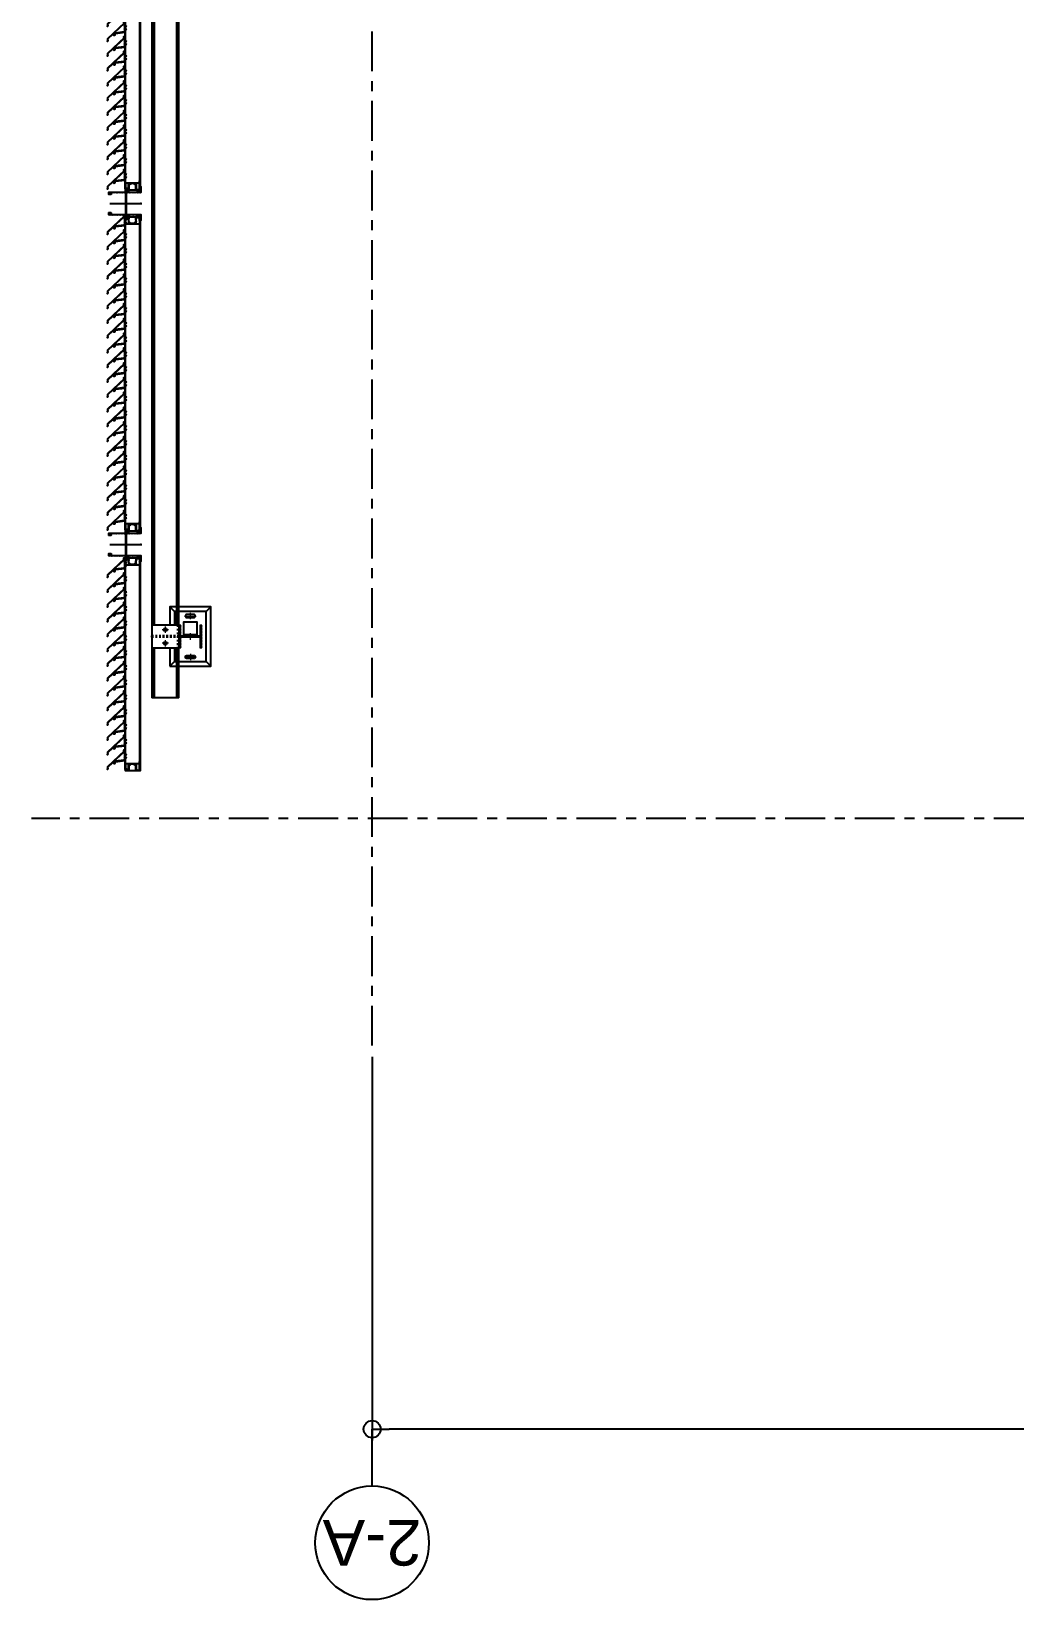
# Model space of a CAD drawing. Header units: millimetres. Extents: x -4391136 to -1798569, y -886572 to -291056.
# Drawn here: x -2376731 to -2372402, y -374100 to -367200 of the extents above; entities that cross this region are included whole.
import ezdxf
from ezdxf.enums import TextEntityAlignment as Align

# ---------------------------------------------------------------- set-up
doc = ezdxf.new("R2010")
doc.units = ezdxf.units.MM
doc.set_wipeout_variables(frame=1)
for name, pattern in [('CENTER', [50.8, 31.75, -6.35, 6.35, -6.35]), ('TA_GL_000.70000', [1.925, 0.7, -0.175, 0.175, -0.175, 0.7]), ('XKITLINE00', [0]), ('XKITLINE02', [4, 2, -2])]:
    doc.linetypes.add(name, pattern=pattern)
for name, color, linetype in [('000 - 0_SYM_DWG_GRID-BUBBLE_MAIN_COLOR_1', 7, 'Continuous'), ('000 - 0_SYM_DWG_GRIDLINE_MAIN_COLOR_251', 7, 'Continuous'), ('000 - GRID', 7, 'CENTER'), ('000 - STRUCTURE_STEEL_ACCESORIES_HATCH_', 7, 'Continuous'), ('000 - STRUCTURE_STEEL_ACCESORIES_HIDDEN_', 7, 'Continuous'), ('000 - STRUCTURE_STEEL_ACCESORIES_MAIN_COLOR_1', 7, 'Continuous'), ('000 - STRUCTURE_STEEL_FRAMING_CUT_COLOR_4', 7, 'Continuous'), ('000 - STRUCTURE_STEEL_FRAMING_HIDDEN_', 7, 'Continuous'), ('000 - STRUCTURE_STEEL_FRAMING_SUB_COLOR_2', 7, 'Continuous'), ('000 - STRUCTURE_STEEL_FRAMING_WIPEOUT_', 7, 'Continuous'), ('010 - ASPG_ACCESSORIES_MAIN_COLOR_1', 7, 'Continuous'), ('010 - ASPG_EXTR_MAIN_COLOR_2', 7, 'Continuous'), ('010 - ASPG_FRAMING_CUT_COLOR_4', 7, 'Continuous'), ('010 - ASPG_FRAMING_HATCH_', 7, 'Continuous'), ('010 - ASPG_FRAMING_MAIN_COLOR_1', 7, 'Continuous'), ('010 - ASPG_FRAMING_MAIN_COLOR_2', 7, 'Continuous'), ('010 - ASPG_FRAMING_SUB_COLOR_2', 7, 'Continuous'), ('010 - ASPG_FRAMING_WIPEOUT_', 7, 'Continuous'), ('_PP-Dim', 7, 'Continuous'), ('BOLT & SCREW', 7, 'Continuous'), ('Center Line', 7, 'CENTER')]:
    doc.layers.add(name, color=color, linetype=linetype)
for name, color, linetype, plot in [('000 - STRUCTURE_STEEL_FRAMING_DEF_SUB', 7, 'Continuous', False), ('010 - ASPG_EXTR_DEF_SUB', 7, 'Continuous', False), ('010 - ASPG_FASTERN_DEF_SUB', 7, 'Continuous', False), ('010 - ASPG_FRAMING_DEF_SUB', 7, 'Continuous', False)]:
    doc.layers.add(name, color=color, linetype=linetype, plot=plot)
doc.layers.add('12-GRID', color=7, linetype='CENTER', lineweight=13)
doc.layers.add('SCREW', color=7, linetype='Continuous', lineweight=5)
doc.styles.add('Arial', font='arial.ttf', dxfattribs={"height": 1500})
doc.styles.add('FAMELINE_FOR_CKST', font='arial.ttf')
doc.styles.add('TA', font='', dxfattribs={"height": 4.5})
doc.styles.get('TA').set_extended_font_data('Cordia New')
doc.dimstyles.new('FAMELINE-CKST_C-C', dxfattribs={"dimtxt": 0.3, "dimasz": 0.15, "dimexe": 0.1, "dimexo": 0.1, "dimgap": 0.05, "dimtad": 1, "dimzin": 0, "dimdsep": 46, "dimtxsty": 'FAMELINE_FOR_CKST', "dimblk": 'ORIGIN', "dimblk1": 'ORIGIN', "dimblk2": 'ORIGIN', "dimsah": 1, "dimcen": 0.1, "dimdle": 0.1, "dimclrd": 7, "dimclre": 7, "dimclrt": 7, "dimadec": 0, "dimazin": 0, "dimtfac": 1, "dimtix": 1, "dimtmove": 2, "dimatfit": 3, "dimfxl": 1, "dimtolj": 1, "dimtzin": 0, "dimlwd": -1, "dimlwe": -1, "dimarcsym": 0})
pattern_1 = [(270, (1257419.24324, -520041.6224), (0.65495992507, -1.1344238721), [0.7562825814, -1.5125651628]), (30, (1257419.24324, -520041.6224), (0.65495992936, 1.1344238696), [0.7562825814, -1.5125651628]), (330, (1257419.24324, -520041.6224), (1.30991985442, -2.48e-09), [-1.5125651628, 0.7562825814])]
pattern_2 = [(315, (1257419.4929, -520021.6224), (1.3369313545, 1.3369313545), []), (45, (1257419.4929, -520021.6224), (-1.3369313545, 1.3369313545), [])]
pattern_3 = [(270, (1257419.4425, -520043.9224), (0.65495992507, -1.1344238721), [0.7562825814, -1.5125651628]), (30, (1257419.4425, -520043.9224), (0.65495992936, 1.1344238696), [0.7562825814, -1.5125651628]), (330, (1257419.4425, -520043.9224), (1.30991985442, -2.48e-09), [-1.5125651628, 0.7562825814])]
pattern_4 = [(315, (1257419.1929, -520023.9224), (1.3369313545, 1.3369313545), []), (45, (1257419.1929, -520023.9224), (-1.3369313545, 1.3369313545), [])]

# ---------------------------------------------------------------- blocks, each defined once
blk = doc.blocks.new('*U1277')
at = {"layer": '000 - 0_SYM_DWG_GRIDLINE_MAIN_COLOR_251', "color": 7, "linetype": 'ByBlock', "ltscale": 5}
blk.add_line((30, 0), (-560.5, 0), dxfattribs=at)
at = {"layer": '000 - 0_SYM_DWG_GRIDLINE_MAIN_COLOR_251', "color": 7}
blk.add_point((-530.5, 0), dxfattribs=at)
at = {"color": 7, "style": 'TA', "flags": 1}
blk.add_attdef('LOCATION', (6, -6), '', height=4.5, rotation=270, dxfattribs=at)
at = {"layer": '000 - 0_SYM_DWG_GRID-BUBBLE_MAIN_COLOR_1', "color": 7, "style": 'Arial'}
blk.add_attdef('GRID-HEAD', text='', height=4, rotation=180, dxfattribs=at).set_placement((73.75, 0), align=Align.MIDDLE_CENTER)
blk = doc.blocks.new('*U1273')
at = {"layer": '000 - 0_SYM_DWG_GRID-BUBBLE_MAIN_COLOR_1', "color": 7}
blk.add_line((58.75, 0), (53.75, 0), dxfattribs=at)
blk.add_circle((63.75, 0), 5, dxfattribs=at)
at = {"layer": '000 - 0_SYM_DWG_GRIDLINE_MAIN_COLOR_251', "color": 7, "linetype": 'ByBlock', "ltscale": 5}
blk.add_line((20, 0), (-232, 0), dxfattribs=at)
at = {"layer": '000 - 0_SYM_DWG_GRIDLINE_MAIN_COLOR_251', "color": 7}
blk.add_point((0, 0), dxfattribs=at)
at = {"color": 7, "style": 'TA', "flags": 1}
blk.add_attdef('LOCATION', (6, -6), '', height=4.5, rotation=270, dxfattribs=at)
at = {"layer": '000 - 0_SYM_DWG_GRID-BUBBLE_MAIN_COLOR_1', "color": 7, "style": 'Arial'}
blk.add_attdef('GRID-HEAD', text='', height=4, rotation=270, dxfattribs=at).set_placement((63.75, 0), align=Align.MIDDLE_CENTER)
blk = doc.blocks.new('_Origin')
at = {"color": 7, "linetype": 'ByBlock', "lineweight": -2}
blk.add_line((0, 0), (-1, 0), dxfattribs=at)
blk.add_circle((0, 0), 0.5, dxfattribs=at)
blk = doc.blocks.new('*D1280')
at = {"layer": '_PP-Dim', "color": 7, "transparency": 16777216}
for p, q in [((-26525, 1050), (-26525, 2737.5)), ((0, 1050), (0, 2737.5)), ((-26450, 2687.5), (-75, 2687.5))]:
    blk.add_line(p, q, dxfattribs=at)
at = {"layer": 'Defpoints', "color": 7, "transparency": 16777216}
for p in [(0, 2687.5), (-26525, 1000), (0, 1000)]:
    blk.add_point(p, dxfattribs=at)
at = {"layer": '_PP-Dim', "color": 7, "transparency": 16777216, "xscale": 75, "yscale": 75, "zscale": 75, "rotation": 180}
blk.add_blockref('_Origin', (-26525, 2687.5), dxfattribs=at)
at = {"layer": '_PP-Dim', "color": 7, "transparency": 16777216, "xscale": 75, "yscale": 75, "zscale": 75}
blk.add_blockref('_Origin', (0, 2687.5), dxfattribs=at)
at = {"layer": '_PP-Dim', "color": 7, "transparency": 16777216, "insert": (-13262.5, 2789.1), "char_height": 150, "attachment_point": 5, "style": 'FAMELINE_FOR_CKST'}
blk.add_mtext('\\A1;26525', dxfattribs=at)
blk = doc.blocks.new('*U3395')
at = {"layer": '12-GRID', "color": 7, "linetype": 'CENTER'}
for p, q in [((0, -6.2), (0, 2.2)), ((-4.2, -2), (4.2, -2))]:
    blk.add_line(p, q, dxfattribs=at)
at = {"layer": 'BOLT & SCREW', "color": 7}
for p, q in [((-0.6, -1.8), (-1.8, -1.6)), ((-0.6, -2.2), (-1.8, -2.4)), ((-0.5, -1.8), (-0.9, -1.6)), ((-0.5, -2.2), (-0.9, -2.4)), ((-0.2, -1.4), (-0.4, -0.2)), ((-0.2, -1.5), (-0.4, -1.1)), ((-0.2, -2.5), (-0.4, -2.9)), ((-0.2, -2.6), (-0.4, -3.8)), ((0.2, -1.4), (0.4, -0.2)), ((0.2, -1.5), (0.4, -1.1)), ((0.4, -2.9), (0.2, -2.5)), ((0.2, -2.6), (0.4, -3.8)), ((0.5, -1.8), (0.9, -1.6)), ((0.5, -2.2), (0.9, -2.4)), ((0.6, -1.8), (1.8, -1.6)), ((0.6, -2.2), (1.8, -2.4))]:
    blk.add_line(p, q, dxfattribs=at)
for points in [[(-1.8, -1.6), (-0.9, -1.6, 0.414214), (-0.4, -1.1), (-0.4, -0.2), (0.4, -0.2), (0.4, -1.1, 0.414214), (0.9, -1.6), (1.8, -1.6), (1.8, -2.4), (0.9, -2.4, 0.414214), (0.4, -2.9), (0.4, -3.8), (-0.4, -3.8), (-0.4, -2.9, 0.414214), (-0.9, -2.4), (-1.8, -2.4)], [(0.2, -2.5, -0.414214), (0.5, -2.2), (0.6, -2.2), (0.6, -1.8), (0.5, -1.8, -0.414214), (0.2, -1.5), (0.2, -1.4), (-0.2, -1.4), (-0.2, -1.5, -0.414214), (-0.5, -1.8), (-0.6, -1.8), (-0.6, -2.2), (-0.5, -2.2, -0.414214), (-0.2, -2.5), (-0.2, -2.6), (0.2, -2.6)]]:
    blk.add_lwpolyline(points, format="xyb", close=True, dxfattribs=at)
blk.add_circle((0, -2), 3.5, dxfattribs=at)
blk = doc.blocks.new('000_ASPG_TYP_FILES_20260218-010703_FRAME_EXTR_')
at = {"layer": '010 - ASPG_FRAMING_HATCH_'}
h = blk.add_hatch(dxfattribs=at)
h.set_pattern_fill('ANSI32', scale=0.1, angle=180)
edge = h.paths.add_edge_path()
edge.add_line((2, 16), (2, 2))
edge.add_line((2, 2), (39.7, 2))
edge.add_arc((39.7, 1.7), 0.3, 0, 90, ccw=False)
edge.add_line((40, 1.7), (40, 0.3))
edge.add_arc((39.7, 0.3), 0.3, -90, 0, ccw=False)
edge.add_line((39.7, 0), (0.3, 0))
edge.add_arc((0.3, 0.3), 0.3, 180, 270, ccw=False)
edge.add_line((0, 0.3), (0, 17.7))
edge.add_arc((0.3, 17.7), 0.3, 90, 180, ccw=False)
edge.add_line((0.3, 18), (22.6, 18))
edge.add_arc((22.6, 18.5), 0.5, 270, 380.20955)
edge.add_arc((26.2, 19.8), 3.35, 182.06379, 200.20955, ccw=False)
edge.add_arc((23.6, 19.7), 0.76, 2.06379, 182.06379, ccw=False)
edge.add_arc((26.2, 19.8), 1.83, 182.06379, 447.93621)
edge.add_arc((26.3, 22.4), 0.76, 87.93621, 267.93621, ccw=False)
edge.add_arc((26.2, 19.8), 3.35, 69.79045, 87.93621, ccw=False)
edge.add_arc((27.5, 23.4), 0.5, 249.79045, 360)
edge.add_line((28, 23.4), (28, 26.7))
edge.add_line((28, 26.7), (28.5, 27.2))
edge.add_line((28.5, 27.2), (28, 27.7))
edge.add_line((28, 27.7), (28, 38.6))
edge.add_line((28, 38.6), (28.5, 39.1))
edge.add_line((28.5, 39.1), (28, 39.6))
edge.add_line((28, 39.6), (28, 42.9))
edge.add_arc((27.5, 42.9), 0.5, 0, 110.20955)
edge.add_arc((26.2, 46.5), 3.35, 272.06379, 290.20955, ccw=False)
edge.add_arc((26.3, 43.9), 0.76, 92.06379, 272.06379, ccw=False)
edge.add_arc((26.2, 46.5), 1.83, 272.06379, 537.93621)
edge.add_arc((23.6, 46.6), 0.76, 177.93621, 357.93621, ccw=False)
edge.add_arc((26.2, 46.5), 3.35, 159.79045, 177.93621, ccw=False)
edge.add_arc((22.6, 47.8), 0.5, 339.79045, 450)
edge.add_line((22.6, 48.3), (0.3, 48.3))
edge.add_arc((0.3, 48.6), 0.3, 180, 270, ccw=False)
edge.add_line((0, 48.6), (0, 60))
edge.add_arc((0.3, 60), 0.3, 90, 180, ccw=False)
edge.add_line((0.3, 60.3), (5, 60.3))
edge.add_line((5, 60.3), (5, 65))
edge.add_arc((5.3, 65), 0.3, 90, 180, ccw=False)
edge.add_line((5.3, 65.3), (30, 65.3))
edge.add_line((30, 65.3), (30, 63.6))
edge.add_arc((29.7, 63.6), 0.3, -90, 0, ccw=False)
edge.add_line((29.7, 63.3), (7.3, 63.3))
edge.add_arc((7.3, 63), 0.3, 90, 180)
edge.add_line((7, 63), (7, 58.3))
edge.add_line((7, 58.3), (2.3, 58.3))
edge.add_arc((2.3, 58), 0.3, 90, 180)
edge.add_line((2, 58), (2, 50.6))
edge.add_arc((2.3, 50.6), 0.3, 180, 270)
edge.add_line((2.3, 50.3), (29.7, 50.3))
edge.add_arc((29.7, 50), 0.3, 0, 90, ccw=False)
edge.add_line((30, 50), (30, 26.7))
edge.add_line((30, 26.7), (30, 16.3))
edge.add_arc((29.7, 16.3), 0.3, -90, 0, ccw=False)
edge.add_line((29.7, 16), (2, 16))
at = {"layer": '010 - ASPG_FRAMING_CUT_COLOR_4', "color": 7}
blk.add_lwpolyline([(2, 16), (2, 2), (39.7, 2, -0.414214), (40, 1.7), (40, 0.3, -0.414214), (39.7, 0), (0.3, 0, -0.414214), (0, 0.3), (0, 17.7, -0.414214), (0.3, 18), (22.6, 18, 0.52173), (23, 18.7, -0.079342), (22.8, 19.7, -1), (24.3, 19.8, 2.296346), (26.2, 21.7, -1), (26.3, 23.2, -0.079342), (27.3, 23, 0.52173), (28, 23.4), (28, 26.7), (28.5, 27.2), (28, 27.7), (28, 38.6), (28.5, 39.1), (28, 39.6), (28, 42.9, 0.52173), (27.3, 43.3, -0.079342), (26.3, 43.1, -1), (26.2, 44.6, 2.296346), (24.3, 46.5, -1), (22.8, 46.6, -0.079342), (23, 47.6, 0.52173), (22.6, 48.3), (0.3, 48.3, -0.414214), (0, 48.6), (0, 60, -0.414214), (0.3, 60.3), (5, 60.3), (5, 65, -0.414214), (5.3, 65.3), (30, 65.3), (30, 63.6, -0.414214), (29.7, 63.3), (7.3, 63.3, 0.414214), (7, 63), (7, 58.3), (2.3, 58.3, 0.414214), (2, 58), (2, 50.6, 0.414214), (2.3, 50.3), (29.7, 50.3, -0.414214), (30, 50), (30, 26.7), (30, 16.3, -0.414214), (29.7, 16)], format="xyb", close=True, dxfattribs=at)
at = {"color": 7}
for p in [(26.2, 48.5), (26.2, 21.8)]:
    blk.add_blockref('*U3395', p, dxfattribs=at)
blk = doc.blocks.new('*U3397')
at = {"layer": '010 - ASPG_FRAMING_HATCH_', "transparency": 33554585}
h = blk.add_hatch(dxfattribs=at)
h.set_pattern_fill('ANSI32', scale=0.25)
edge = h.paths.add_edge_path()
edge.add_line((2, -50), (2, -75))
edge.add_line((2, -75), (0, -75))
edge.add_line((0, -75), (0, -49))
edge.add_arc((1, -49), 1, 90, 180, ccw=False)
edge.add_line((1, -48), (63, -48))
edge.add_arc((63, -47), 1, 270, 360)
edge.add_line((64, -47), (64, 47))
edge.add_arc((63, 47), 1, 0, 90)
edge.add_line((63, 48), (1, 48))
edge.add_arc((1, 49), 1, 180, 270, ccw=False)
edge.add_line((0, 49), (0, 75))
edge.add_line((0, 75), (2, 75))
edge.add_line((2, 75), (2, 50))
edge.add_line((2, 50), (141, 50))
edge.add_line((141, 50), (141, 41))
edge.add_arc((140, 41), 1, 270, 360, ccw=False)
edge.add_line((140, 40), (132, 40))
edge.add_arc((132, 41), 1, 180, 270, ccw=False)
edge.add_line((131, 41), (131, 47))
edge.add_arc((130, 47), 1, 0, 90)
edge.add_line((130, 48), (67, 48))
edge.add_arc((67, 47), 1, 90, 180)
edge.add_line((66, 47), (66, -47))
edge.add_arc((67, -47), 1, 180, 270)
edge.add_line((67, -48), (130, -48))
edge.add_arc((130, -47), 1, 270, 360)
edge.add_line((131, -47), (131, -41))
edge.add_arc((132, -41), 1, 90, 180, ccw=False)
edge.add_line((132, -40), (140, -40))
edge.add_arc((140, -41), 1, 0, 90, ccw=False)
edge.add_line((141, -41), (141, -50))
edge.add_line((141, -50), (2, -50))
h.paths.add_polyline_path([(139, 48), (139, 42), (133, 42), (133, 48)], flags=16)
h.paths.add_polyline_path([(139, -48), (139, -42), (133, -42), (133, -48)], flags=16)
at = {"layer": '010 - ASPG_FRAMING_HATCH_'}
h = blk.add_hatch(dxfattribs=at)
h.set_pattern_fill('ANSI37', scale=0.595498, angle=-90)
h.set_pattern_definition(pattern_4)
edge = h.paths.add_edge_path()
edge.add_ellipse((11.5, 55), major_axis=(0, -5), ratio=0.644482, start_angle=180, end_angle=360, ccw=False)
edge.add_line((11.5, 60), (2, 60))
edge.add_arc((-7.9, 55), 11.1, -26.79627, 26.79627, ccw=False)
edge.add_line((2, 50), (11.5, 50))
h = blk.add_hatch(dxfattribs=at)
h.set_pattern_fill('HONEY', scale=0.238199, angle=-90)
h.set_pattern_definition(pattern_3)
edge = h.paths.add_edge_path()
edge.add_ellipse((11.8, 55), major_axis=(0, -5), ratio=0.644482, start_angle=0, end_angle=360, ccw=False)
h = blk.add_hatch(dxfattribs=at)
h.set_pattern_fill('HONEY', scale=0.238199, angle=-90)
h.set_pattern_definition(pattern_1)
edge = h.paths.add_edge_path()
edge.add_ellipse((57.5, 55), major_axis=(0, -5), ratio=0.644482, start_angle=0, end_angle=360)
h = blk.add_hatch(dxfattribs=at)
h.set_pattern_fill('ANSI37', scale=0.595498, angle=-90)
h.set_pattern_definition(pattern_2)
edge = h.paths.add_edge_path()
edge.add_ellipse((57.8, 55), major_axis=(0, -5), ratio=0.644482, start_angle=0, end_angle=180)
edge.add_line((57.8, 60), (62, 60))
edge.add_arc((62, 60.3), 0.3, -90, 0)
edge.add_line((62.3, 60.3), (62.3, 61))
edge.add_line((62.3, 61), (61.8, 61.5))
edge.add_line((61.8, 61.5), (62.3, 62))
edge.add_line((62.3, 62), (61.8, 62.5))
edge.add_line((61.8, 62.5), (62.3, 63))
edge.add_line((62.3, 63), (61.8, 63.5))
edge.add_line((61.8, 63.5), (62.3, 64))
edge.add_line((62.3, 64), (62.3, 65))
edge.add_line((62.3, 65), (63.3, 65))
edge.add_line((63.3, 65), (63.8, 65.5))
edge.add_line((63.8, 65.5), (64.3, 65))
edge.add_line((64.3, 65), (64.8, 65.5))
edge.add_line((64.8, 65.5), (65.3, 65))
edge.add_line((65.3, 65), (65.8, 65.5))
edge.add_line((65.8, 65.5), (66.3, 65))
edge.add_line((66.3, 65), (67, 65))
edge.add_arc((67, 65.3), 0.3, -90, 0)
edge.add_line((67.3, 65.3), (67.3, 60))
edge.add_arc((77.2, 55), 11.1, 153.20373, 206.79627)
edge.add_line((67.3, 50), (57.8, 50))
h = blk.add_hatch(dxfattribs=at)
h.set_pattern_fill('ANSI37', scale=0.595498, angle=-90)
h.set_pattern_definition(pattern_4)
edge = h.paths.add_edge_path()
edge.add_ellipse((11.5, -55), major_axis=(0, 5), ratio=0.644482, start_angle=0, end_angle=180)
edge.add_line((11.5, -60), (2, -60))
edge.add_arc((-7.9, -55), 11.1, 333.20373, 386.79627)
edge.add_line((2, -50), (11.5, -50))
h = blk.add_hatch(dxfattribs=at)
h.set_pattern_fill('HONEY', scale=0.238199, angle=-90)
h.set_pattern_definition(pattern_3)
edge = h.paths.add_edge_path()
edge.add_ellipse((11.8, -55), major_axis=(0, 5), ratio=0.644482, start_angle=0, end_angle=360)
h = blk.add_hatch(dxfattribs=at)
h.set_pattern_fill('HONEY', scale=0.238199, angle=-90)
h.set_pattern_definition(pattern_1)
edge = h.paths.add_edge_path()
edge.add_ellipse((57.5, -55), major_axis=(0, 5), ratio=0.644482, start_angle=0, end_angle=360, ccw=False)
h = blk.add_hatch(dxfattribs=at)
h.set_pattern_fill('ANSI37', scale=0.595498, angle=-90)
h.set_pattern_definition(pattern_2)
edge = h.paths.add_edge_path()
edge.add_ellipse((57.8, -55), major_axis=(0, 5), ratio=0.644482, start_angle=180, end_angle=360, ccw=False)
edge.add_line((57.8, -60), (62, -60))
edge.add_arc((62, -60.3), 0.3, 360, 450, ccw=False)
edge.add_line((62.3, -60.3), (62.3, -61))
edge.add_line((62.3, -61), (61.8, -61.5))
edge.add_line((61.8, -61.5), (62.3, -62))
edge.add_line((62.3, -62), (61.8, -62.5))
edge.add_line((61.8, -62.5), (62.3, -63))
edge.add_line((62.3, -63), (61.8, -63.5))
edge.add_line((61.8, -63.5), (62.3, -64))
edge.add_line((62.3, -64), (62.3, -65))
edge.add_line((62.3, -65), (63.3, -65))
edge.add_line((63.3, -65), (63.8, -65.5))
edge.add_line((63.8, -65.5), (64.3, -65))
edge.add_line((64.3, -65), (64.8, -65.5))
edge.add_line((64.8, -65.5), (65.3, -65))
edge.add_line((65.3, -65), (65.8, -65.5))
edge.add_line((65.8, -65.5), (66.3, -65))
edge.add_line((66.3, -65), (67, -65))
edge.add_arc((67, -65.3), 0.3, 360, 450, ccw=False)
edge.add_line((67.3, -65.3), (67.3, -60))
edge.add_arc((77.2, -55), 11.1, 153.20373, 206.79627, ccw=False)
edge.add_line((67.3, -50), (57.8, -50))
at = {"layer": '010 - ASPG_FASTERN_DEF_SUB', "color": 7}
blk.add_point((0, 0), dxfattribs=at)
at = {"layer": '010 - ASPG_FRAMING_CUT_COLOR_4', "color": 7}
blk.add_lwpolyline([(2, -50), (2, -75), (0, -75), (0, -49, -0.414214), (1, -48), (63, -48, 0.414214), (64, -47), (64, 47, 0.414214), (63, 48), (1, 48, -0.414214), (0, 49), (0, 75), (2, 75), (2, 50), (141, 50), (141, 41, -0.414214), (140, 40), (132, 40, -0.414214), (131, 41), (131, 47, 0.414214), (130, 48), (67, 48, 0.414214), (66, 47), (66, -47, 0.414214), (67, -48), (130, -48, 0.414214), (131, -47), (131, -41, -0.414214), (132, -40), (140, -40, -0.414214), (141, -41), (141, -50)], format="xyb", close=True, dxfattribs=at)
for points in [[(139, 48), (139, 42), (133, 42), (133, 48)], [(139, -48), (139, -42), (133, -42), (133, -48)]]:
    blk.add_lwpolyline(points, close=True, dxfattribs=at)
at = {"layer": '010 - ASPG_FRAMING_DEF_SUB', "color": 7, "transparency": 33554508}
blk.add_line((136.5, 0), (-4.5, 0), dxfattribs=at)
at = {"layer": '010 - ASPG_FRAMING_DEF_SUB', "color": 7, "transparency": 33554457}
for points in [[(2, 50), (15, 50), (15, 60), (2, 60)], [(54.3, 50), (67.3, 50), (67.3, 65.5), (54.3, 65.5)], [(2, -50), (15, -50), (15, -60), (2, -60)], [(54.3, -50), (67.3, -50), (67.3, -65.5), (54.3, -65.5)]]:
    blk.add_lwpolyline(points, close=True, dxfattribs=at)
at = {"layer": '010 - ASPG_FRAMING_SUB_COLOR_2', "color": 7}
for points in [[(11.8, 50), (2, 50, 0.238199), (2, 60), (11.8, 60)], [(57.5, 50), (67.3, 50, -0.238199), (67.3, 60), (67.3, 65.3, -0.414214), (67, 65), (66.3, 65), (65.8, 65.5), (65.3, 65), (64.8, 65.5), (64.3, 65), (63.8, 65.5), (63.3, 65), (62.3, 65), (62.3, 64), (61.8, 63.5), (62.3, 63), (61.8, 62.5), (62.3, 62), (61.8, 61.5), (62.3, 61), (62.3, 60.3, -0.414214), (62, 60), (57.5, 60)], [(11.8, -50), (2, -50, -0.238199), (2, -60), (11.8, -60)], [(57.5, -50), (67.3, -50, 0.238199), (67.3, -60), (67.3, -65.3, 0.414214), (67, -65), (66.3, -65), (65.8, -65.5), (65.3, -65), (64.8, -65.5), (64.3, -65), (63.8, -65.5), (63.3, -65), (62.3, -65), (62.3, -64), (61.8, -63.5), (62.3, -63), (61.8, -62.5), (62.3, -62), (61.8, -61.5), (62.3, -61), (62.3, -60.3, 0.414214), (62, -60), (57.5, -60)]]:
    blk.add_lwpolyline(points, format="xyb", dxfattribs=at)
at = {"layer": '010 - ASPG_FRAMING_SUB_COLOR_2', "color": 7, "extrusion": (0, 0, -1)}
for centre, major_axis in [((11.8, 55), (0, -5)), ((57.5, -55), (0, 5))]:
    blk.add_ellipse(centre, major_axis=major_axis, ratio=0.644482, dxfattribs=at)
at = {"layer": '010 - ASPG_FRAMING_SUB_COLOR_2', "color": 7}
for centre, major_axis in [((57.5, 55), (0, -5)), ((11.8, -55), (0, 5))]:
    blk.add_ellipse(centre, major_axis=major_axis, ratio=0.644482, dxfattribs=at)
blk = doc.blocks.new('PZG35-9D5')
at = {"layer": 'Center Line', "color": 7}
blk.add_line((0, 3.7), (0, -10.5), dxfattribs=at)
at = {"layer": 'SCREW', "color": 7}
for p, q in [((-1.4, 0), (-1.4, -1.1)), ((1.4, 0), (1.4, -0.6)), ((-1.9, -1.4), (1.9, -0.9)), ((-1.9, -1.4), (-1.4, -1.1)), ((-1.9, -1.4), (-1.4, -1.7)), ((-1.9, -2.7), (1.9, -2.2)), ((-1.9, -2.7), (-1.4, -2.4)), ((-1.9, -2.7), (-1.4, -3)), ((-1.9, -4), (-1.4, -3.7)), ((-1.9, -4), (-1, -3.9)), ((-1.9, -4), (-1.4, -4.3)), ((-1.4, -1.1), (1.4, -0.6)), ((-1.4, -1.7), (1.4, -1.2)), ((-1.4, -1.7), (-1.4, -2.4)), ((-1.4, -2.4), (1.4, -1.9)), ((-1.4, -3), (1.4, -2.5)), ((-1.4, -3), (-1.4, -3.7)), ((-1.4, -3.7), (-0.8, -3.6)), ((-1.4, -4.3), (-1.4, -8.1)), ((-1.4, -4.3), (-1.2, -4.3)), ((0, -9.5), (-1.4, -8.1)), ((0, -9.5), (1.4, -8.1)), ((0.6, -3.3), (1.4, -3.2)), ((0.7, -3.7), (1.9, -3.5)), ((0.7, -3.9), (1.4, -3.8)), ((0.7, -4.6), (1.4, -4.5)), ((0.7, -5), (1.9, -4.8)), ((0.7, -5.2), (1.4, -5.1)), ((1.9, -0.9), (1.4, -0.6)), ((1.9, -0.9), (1.4, -1.2)), ((1.4, -1.2), (1.4, -1.9)), ((1.9, -2.2), (1.4, -1.9)), ((1.9, -2.2), (1.4, -2.5)), ((1.4, -2.5), (1.4, -3.2)), ((1.9, -3.5), (1.4, -3.2)), ((1.9, -3.5), (1.4, -3.8)), ((1.4, -3.8), (1.4, -4.5)), ((1.9, -4.8), (1.4, -4.5)), ((1.9, -4.8), (1.4, -5.1)), ((1.4, -5.1), (1.4, -8.1))]:
    blk.add_line(p, q, dxfattribs=at)
blk.add_lwpolyline([(0, -9.5), (0.7, -5.2), (0.7, -3.6, 0.417657), (0.4, -3.3, 0.108102), (-0.8, -3.6), (-1.4, -4.7)], format="xyb", dxfattribs=at)
blk = doc.blocks.new('*U3396')
at = {"layer": 'SCREW', "color": 7}
blk.add_lwpolyline([(3, 1.8, 0.09906), (0.8, 2.5), (0.8, 2.3), (-0.8, 2.3), (-0.8, 2.5, 0.09906), (-3, 1.8, 0.266588), (-3.5, 1), (-3.5, 0.2, 0.414214), (-3.3, 0), (3.3, 0, 0.414214), (3.5, 0.2), (3.5, 1, 0.266588)], format="xyb", close=True, dxfattribs=at)
blk.add_blockref('PZG35-9D5', (0, 0), dxfattribs=at)
blk = doc.blocks.new('*U3399')
at = {"color": 7}
blk.add_point((0, 0), dxfattribs=at)
at = {"layer": '010 - ASPG_ACCESSORIES_MAIN_COLOR_1', "color": 7}
blk.add_lwpolyline([(-39.7, -0.6, 0.414214), (-40, -0.9), (-40, -7.4, 0.57735), (-39.7, -7.6), (-36.6, -5.8, 0.767327), (-36.8, -5.3), (-37.9, -5.3, -0.414214), (-38.2, -5), (-38.2, -2.8, -0.414214), (-38, -2.6), (-32.2, -2.6, -0.388879), (-32, -2.8), (-31.8, -4.3, 0.388879), (-31.3, -4.8), (-30.3, -4.8, 0.414214), (-30, -4.5), (-30, -2.9, -0.414214), (-29.7, -2.6), (0.4, -2.6, -0.378969), (3.4, -5.2), (8, -42.5, 0.446593), (11.6, -45.1, -0.489802), (16.1, -48.7), (16.1, -49.4, -0.18248), (15.8, -50, -0.267949), (15.3, -50.2, 1.122115), (15.1, -52.3, 0.405004), (18.1, -49.4), (18.1, -48.7, 0.489805), (11.2, -43.1, -0.446597), (9.9, -42.3), (4.9, -0.8, 0.364176), (4.6, -0.6)], format="xyb", close=True, dxfattribs=at)
at = {"layer": '010 - ASPG_EXTR_DEF_SUB', "color": 7}
for p in [(-40, -0.5), (43.4, -76.9), (43.4, -77.5)]:
    blk.add_point(p, dxfattribs=at)
at = {"layer": '010 - ASPG_EXTR_MAIN_COLOR_2', "color": 7}
blk.add_lwpolyline([(11.4, -48.2), (11.5, -47.4), (12.2, -47.6), (12.3, -46.8, -0.535538), (14.2, -49.2, 0.991572), (15.7, -49.6, 1.157025), (8.8, -48.8, -0.688558), (8.3, -49), (-17.1, -22.2), (-32.3, -6.1), (-32.3, -2.9, 0.414312), (-32.6, -2.6), (-37.5, -2.6, 0.414116), (-37.8, -2.9), (-37.8, -4.3, 0.414214), (-37.5, -4.6), (-36, -4.6, -0.205895), (-35.8, -4.7), (33.2, -77.5), (43.1, -77.5, 0.668179), (43.4, -77), (40.5, -74.2, 0.668179), (40, -74.4), (40, -76), (33.9, -76), (11.9, -52.8, -0.558354), (12.1, -52, 0.766275), (12, -50.4, -0.438583), (10.7, -48.1)], format="xyb", close=True, dxfattribs=at)
at = {"layer": 'SCREW', "color": 7, "rotation": 180}
for p in [(-21.6, -2.5), (-8.2, -2.5)]:
    blk.add_blockref('*U3396', p, dxfattribs=at)
blk = doc.blocks.new('*U2000')
at = {"color": 7}
blk.add_wipeout([(995, 4), (60, 4), (60, 69.3), (995, 69.3)], dxfattribs=at).dxf.layer = '010 - ASPG_FRAMING_WIPEOUT_'
blk.add_point((60, 69.5), dxfattribs=at)
at = {"layer": '010 - ASPG_FRAMING_MAIN_COLOR_2', "color": 7}
blk.add_lwpolyline([(965, 69.3), (90, 69.3), (90, 6), (965, 6)], close=True, dxfattribs=at)
at = {"layer": '010 - ASPG_FRAMING_SUB_COLOR_2', "color": 7}
for points in [[(995, 4), (60, 4), (60, 69.3), (995, 69.3)], [(60, 2), (60, 4), (995, 4), (995, 2)]]:
    blk.add_lwpolyline(points, close=True, dxfattribs=at)
at = {"color": 7, "transparency": 33554559, "xscale": -1, "rotation": 270}
blk.add_blockref('*U3397', (0, 0), dxfattribs=at)
at = {"color": 7, "xscale": -1, "rotation": 180}
for p in [(100.8, 69.3), (165.8, 69.3), (230.8, 69.3), (295.8, 69.3), (360.8, 69.3), (425.8, 69.3), (490.8, 69.3), (555.8, 69.3), (620.8, 69.3), (685.8, 69.3), (750.8, 69.3), (815.8, 69.3), (880.8, 69.3), (945.8, 69.3)]:
    blk.add_blockref('*U3399', p, dxfattribs=at)
at = {"color": 7}
blk.add_blockref('000_ASPG_TYP_FILES_20260218-010703_FRAME_EXTR_', (60, 4), dxfattribs=at)
at = {"color": 7, "xscale": -1}
blk.add_blockref('000_ASPG_TYP_FILES_20260218-010703_FRAME_EXTR_', (995, 4), dxfattribs=at)
blk = doc.blocks.new('*U1999')
at = {"color": 7}
blk.add_wipeout([(0, 0), (9350, 0), (9350, 119.925), (0, 119.925)], dxfattribs=at).dxf.layer = '010 - ASPG_FRAMING_WIPEOUT_'
at = {"layer": '010 - ASPG_FRAMING_MAIN_COLOR_1', "color": 7}
for p, q in [((9350, 119.925), (0, 119.925)), ((0, 114.85), (9350, 114.85)), ((0, 109.54), (9350, 109.54)), ((9350, 119.925), (9350, 0)), ((0, 10.385), (9350, 10.385)), ((0, 5.31), (9350, 5.31)), ((0, 0), (9350, 0))]:
    blk.add_line(p, q, dxfattribs=at)
blk = doc.blocks.new('*U3050')
at = {"color": 7}
blk.add_wipeout([(1440, 4), (60, 4), (60, 69.3), (1440, 69.3)], dxfattribs=at).dxf.layer = '010 - ASPG_FRAMING_WIPEOUT_'
blk.add_point((60, 69.5), dxfattribs=at)
at = {"layer": '010 - ASPG_FRAMING_MAIN_COLOR_2', "color": 7}
blk.add_lwpolyline([(1410, 69.3), (90, 69.3), (90, 6), (1410, 6)], close=True, dxfattribs=at)
at = {"layer": '010 - ASPG_FRAMING_SUB_COLOR_2', "color": 7}
for points in [[(1440, 4), (60, 4), (60, 69.3), (1440, 69.3)], [(60, 2), (60, 4), (1440, 4), (1440, 2)]]:
    blk.add_lwpolyline(points, close=True, dxfattribs=at)
at = {"color": 7, "transparency": 33554559, "xscale": -1, "rotation": 270}
for p in [(0, 0), (1500, 0)]:
    blk.add_blockref('*U3397', p, dxfattribs=at)
at = {"color": 7, "xscale": -1, "rotation": 180}
for p in [(91.8, 69.3), (156.8, 69.3), (221.8, 69.3), (286.8, 69.3), (351.8, 69.3), (416.8, 69.3), (481.8, 69.3), (546.8, 69.3), (611.8, 69.3), (676.8, 69.3), (741.8, 69.3), (806.8, 69.3), (871.8, 69.3), (936.8, 69.3), (1001.8, 69.3), (1066.8, 69.3), (1131.8, 69.3), (1196.8, 69.3), (1261.8, 69.3), (1326.8, 69.3), (1391.8, 69.3)]:
    blk.add_blockref('*U3399', p, dxfattribs=at)
at = {"color": 7}
blk.add_blockref('000_ASPG_TYP_FILES_20260218-010703_FRAME_EXTR_', (60, 4), dxfattribs=at)
at = {"color": 7, "xscale": -1}
blk.add_blockref('000_ASPG_TYP_FILES_20260218-010703_FRAME_EXTR_', (1440, 4), dxfattribs=at)
blk = doc.blocks.new('000_ASPG_TYP_FILES_STRUCTURE_STEEL_BK')
at = {"layer": '000 - STRUCTURE_STEEL_ACCESORIES_HIDDEN_', "color": 7}
blk.add_lwpolyline([(0, 7), (5, 7), (5, -7), (0, -7)], close=True, dxfattribs=at)
at = {"layer": '000 - STRUCTURE_STEEL_ACCESORIES_MAIN_COLOR_1', "color": 7}
for points in [[(0, -30), (60, -30), (60, 30), (0, 30)], [(0, -30), (5, -30), (5, 30), (0, 30)]]:
    blk.add_lwpolyline(points, close=True, dxfattribs=at)
blk = doc.blocks.new('000_CKST_FAMELINE_STEEL_STRUCTURE-COLUMN_TOP_VIEW')
at = {"layer": '000 - STRUCTURE_STEEL_FRAMING_DEF_SUB', "color": 7, "linetype": 'XKITLINE00', "lineweight": 0}
for p, q in [((26, 90), (-26, 90)), ((0, 76), (0, 104)), ((0, 14), (0, -14)), ((26, -90), (-26, -90)), ((0, -76), (0, -104))]:
    blk.add_line(p, q, dxfattribs=at)
at = {"layer": '000 - STRUCTURE_STEEL_FRAMING_SUB_COLOR_2', "color": 7}
for p, q in [((-70, 110), (-90, 130)), ((70, 110), (90, 130)), ((-70, -110), (-90, -130)), ((70, -110), (90, -130))]:
    blk.add_line(p, q, dxfattribs=at)
for points in [[(90, 130), (-90, 130), (-90, -130), (90, -130)], [(70, 110), (-70, 110), (-70, -110), (70, -110)]]:
    blk.add_lwpolyline(points, close=True, dxfattribs=at)
at = {"color": 7, "rotation": 270}
blk.add_blockref('000_ASPG_TYP_FILES_STRUCTURE_STEEL_BK', (0, -3), dxfattribs=at)
at = {"color": 7}
blk.add_wipeout([(50, 50), (50, -50), (170, -50), (170, 50)], dxfattribs=at).dxf.layer = '000 - STRUCTURE_STEEL_FRAMING_WIPEOUT_'
at = {"layer": '000 - STRUCTURE_STEEL_ACCESORIES_HATCH_'}
h = blk.add_hatch(dxfattribs=at)
h.set_pattern_fill('ANSI32', scale=25, angle=270)
h.set_pattern_definition([(315, (1524.514, 2469.062), (6.629126, 6.629126), []), (315, (1524.514, 2464.642), (6.629126, 6.629126), [])])
h.paths.add_polyline_path([(-50, -50), (-42, -50), (-42, -3), (42, -3), (42, -50), (50, -50), (50, 50), (42, 50), (42, 3), (-42, 3), (-42, 50), (-50, 50)])
at = {"layer": '000 - STRUCTURE_STEEL_FRAMING_CUT_COLOR_4', "color": 7, "lineweight": 0}
blk.add_lwpolyline([(-50, -50), (-42, -50), (-42, -3), (42, -3), (42, -50), (50, -50), (50, 50), (42, 50), (42, 3), (-42, 3), (-42, 50), (-50, 50)], close=True, dxfattribs=at)
at = {"layer": '000 - STRUCTURE_STEEL_FRAMING_DEF_SUB', "color": 7, "linetype": 'XKITLINE00', "lineweight": 0}
for p, q in [((96, 30), (124, 30)), ((110, 44), (110, 16)), ((26, 0), (-26, 0)), ((96, -30), (124, -30)), ((110, -16), (110, -44))]:
    blk.add_line(p, q, dxfattribs=at)
at = {"layer": '000 - STRUCTURE_STEEL_FRAMING_HIDDEN_', "color": 7, "linetype": 'XKITLINE02', "ltscale": 4}
for p, q in [((50, 3), (170, 3)), ((56, -50), (56, 50)), ((50, -3), (170, -3))]:
    blk.add_line(p, q, dxfattribs=at)
at = {"layer": '000 - STRUCTURE_STEEL_FRAMING_SUB_COLOR_2', "color": 7}
for p, q in [((50, 3), (50, -3)), ((170, 3), (170, -3))]:
    blk.add_line(p, q, dxfattribs=at)
for points in [[(15, 83), (-15, 83, -0.414214), (-22, 90, -0.414214), (-15, 97), (15, 97, -0.414214), (22, 90), (22, 90, -0.414214)], [(15, -83), (-15, -83, 0.414214), (-22, -90, 0.414214), (-15, -97), (15, -97, 0.414214), (22, -90), (22, -90, 0.414214)]]:
    blk.add_lwpolyline(points, format="xyb", close=True, dxfattribs=at)
blk.add_lwpolyline([(50, 50), (50, -50), (170, -50), (170, 50)], close=True, dxfattribs=at)
for centre in [(110, 30), (110, -30)]:
    blk.add_circle(centre, 7, dxfattribs=at)
blk = doc.blocks.new('W-1-PP17-ENT2_REV00_20260528-225335_ASPG_UPPF')
at = {"color": 7, "rotation": 90}
blk.add_blockref('*U1999', (970, -9880), dxfattribs=at)
at = {"color": 7, "xscale": -1, "zscale": -1, "rotation": 270}
blk.add_blockref('*U3050', (1018, -4205), dxfattribs=at)
at = {"color": 7}
blk.add_blockref('000_CKST_FAMELINE_STEEL_STRUCTURE-COLUMN_TOP_VIEW', (800, -800), dxfattribs=at)
at = {"color": 7, "xscale": -1, "zscale": -1, "rotation": 270}
blk.add_blockref('*U3050', (1018, -2705), dxfattribs=at)
at = {"color": 7, "xscale": -1, "rotation": 270}
blk.add_blockref('*U2000', (1018, -1205), dxfattribs=at)
blk = doc.blocks.new('W-1-PP17-ENT2_REV00_20260526-152343_LOPF_MAIN_DIMS')
at = {"layer": '000 - GRID', "color": 7, "linetype": 'TA_GL_000.70000', "xscale": 50.00000000000038, "yscale": 50.00000000000038, "zscale": 50.00000000000038, "rotation": 90}
blk.add_blockref('*U1273', (0, 0), dxfattribs=at).add_auto_attribs({'GRID-HEAD': '2-A'})
at = {"layer": '000 - GRID', "color": 7, "linetype": 'TA_GL_000.70000', "xscale": 50.00000000000036, "yscale": 50.00000000000036, "zscale": 50.00000000000036, "rotation": 180}
blk.add_blockref('*U1277', (-26525, 0), dxfattribs=at)
at = {"layer": '_PP-Dim', "color": 7}
dim = blk.add_linear_dim(base=(0, 2687.5), p1=(-26525, 1000), p2=(0, 1000), angle=180, dimstyle='FAMELINE-CKST_C-C', override={"dimscale": 500, "dimdec": 0, "dimlfac": 1, "dimclrd": 7, "dimclre": 7, "dimclrt": 7}, dxfattribs=at)
dim.commit()
dim.dimension.update_dxf_attribs({"geometry": '*D1280', "text_midpoint": (-13262.5, 2789.1)})

msp = doc.modelspace()

# ---------------------------------------------------------------- block references
at = {"layer": '_PP-Dim', "color": 7, "rotation": 180}
msp.add_blockref('W-1-PP17-ENT2_REV00_20260526-152343_LOPF_MAIN_DIMS', (-2375230.6, -370662.6), dxfattribs=at)

# ---------------------------------------------------------------- next in the draw order: block references
at = {"color": 7, "rotation": 180}
msp.add_blockref('W-1-PP17-ENT2_REV00_20260528-225335_ASPG_UPPF', (-2375230.6, -370662.6), dxfattribs=at)

doc.saveas('drawing.dxf')
